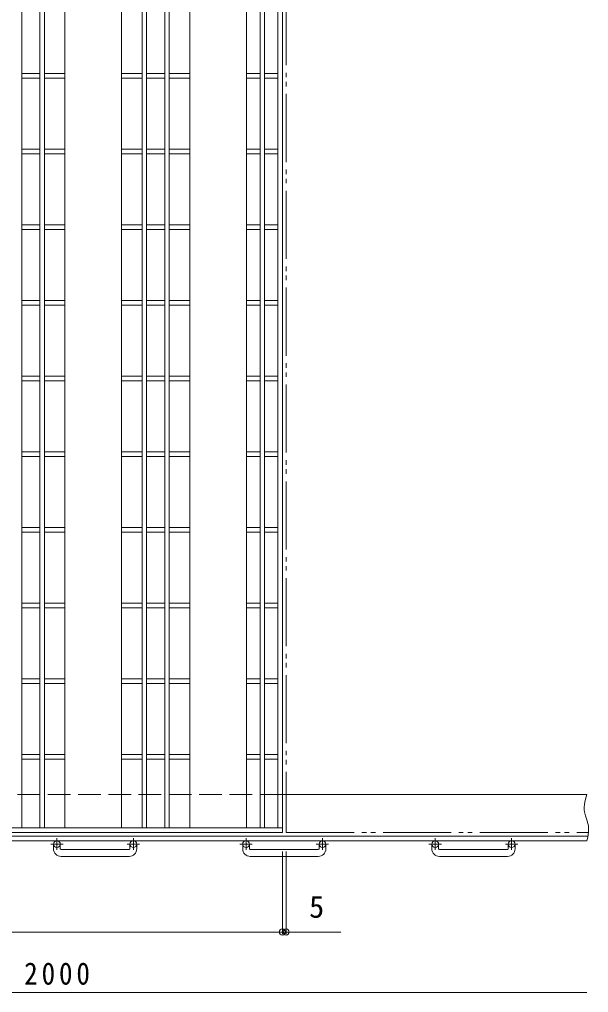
# Model space of a CAD drawing. Units: millimetres, scale not verified. Extents: x -1867 to 2125, y -1939 to 1826.
# Drawn here: x -918 to -166, y -672 to 614 of the extents above; entities that cross this region are included whole.
import ezdxf
from ezdxf.enums import TextEntityAlignment as Align

# ---------------------------------------------------------------- set-up
doc = ezdxf.new("R2010")
doc.units = ezdxf.units.MM
doc.header["$LTSCALE"] = 10
doc.header["$PDMODE"] = 32
doc.header["$PDSIZE"] = 8
for name, pattern in [('CHAIN1', [8, 5, -1, 1, -1]), ('DASHED3', [4, 3, -1]), ('DOUBLE_CHAIN2', [12.8, 9, -1, 0.6, -0.6, 0.6, -1])]:
    doc.linetypes.add(name, pattern=pattern)
for name, color, linetype, lineweight in [('C-1', 2, 'Continuous', 9), ('C-2', 3, 'Continuous', 9), ('C-4', 7, 'Continuous', 9)]:
    doc.layers.add(name, color=color, linetype=linetype, lineweight=lineweight)
doc.styles.add('ＭＳ ゴシック', font='')
doc.styles.get('ＭＳ ゴシック').set_extended_font_data('MS Gothic')

msp = doc.modelspace()

# ---------------------------------------------------------------- linework, layer by layer
at = {"layer": 'C-1', "linetype": 'DASHED3'}
msp.add_line((-570.26, -410.06), (-1567.76, -410.06), dxfattribs=at)
at = {"layer": 'C-1'}
for p, q in [((-167.76, -410.06), (-570.26, -410.06)), ((-166.6, -465.06), (-1567.76, -465.06)), ((-167.76, -471.06), (-1567.76, -471.06)), ((-872.76, -481.66), (-872.76, -475.56)), ((-863.76, -481.66), (-863.76, -475.56)), ((-771.76, -481.66), (-771.76, -475.56)), ((-762.76, -481.66), (-762.76, -475.56)), ((-622.76, -481.66), (-622.76, -475.56)), ((-613.76, -481.66), (-613.76, -475.56)), ((-521.76, -481.66), (-521.76, -475.56)), ((-512.76, -481.66), (-512.76, -475.56)), ((-372.76, -481.66), (-372.76, -475.56)), ((-363.76, -481.66), (-363.76, -475.56)), ((-271.76, -481.66), (-271.76, -475.56)), ((-262.76, -481.66), (-262.76, -475.56)), ((-862.76, -482.66), (-772.76, -482.66)), ((-612.76, -482.66), (-522.76, -482.66)), ((-362.76, -482.66), (-272.76, -482.66)), ((-772.76, -491.66), (-862.76, -491.66)), ((-522.76, -491.66), (-612.76, -491.66)), ((-272.76, -491.66), (-362.76, -491.66))]:
    msp.add_line(p, q, dxfattribs=at)
at = {"layer": 'C-1', "linetype": 'CHAIN1'}
for p, q in [((-860.1, -475.56), (-876.51, -475.56)), ((-868.26, -467.45), (-868.26, -483.05)), ((-759.1, -475.56), (-775.51, -475.56)), ((-767.26, -467.45), (-767.26, -483.05)), ((-610.1, -475.56), (-626.51, -475.56)), ((-618.26, -467.45), (-618.26, -483.05)), ((-509.1, -475.56), (-525.51, -475.56)), ((-517.26, -467.45), (-517.26, -483.05)), ((-360.1, -475.56), (-376.51, -475.56)), ((-368.26, -467.45), (-368.26, -483.05)), ((-259.1, -475.56), (-275.51, -475.56)), ((-267.26, -467.45), (-267.26, -483.05))]:
    msp.add_line(p, q, dxfattribs=at)
at = {"layer": 'C-1'}
msp.add_lwpolyline([(-167.76, -410.06), (-168.6, -412.86), (-169.92, -417.68), (-170.89, -422.49), (-171.31, -427.28), (-171.2, -430.03), (-170.77, -433.01), (-169.46, -438.11), (-167.85, -443.21), (-166.43, -448.32), (-165.88, -451.31), (-165.64, -454.03), (-165.74, -458.76), (-166.32, -463.51), (-167.19, -468.29), (-167.76, -471.06)], dxfattribs=at)
for centre in [(-868.26, -475.56), (-767.26, -475.56), (-618.26, -475.56), (-517.26, -475.56), (-368.26, -475.56), (-267.26, -475.56)]:
    msp.add_circle(centre, 4.5, dxfattribs=at)
for centre, radius, start, end in [((-862.76, -481.66), 10, 180, 270), ((-862.76, -481.66), 1, 180, 270), ((-772.76, -481.66), 10, 270, 0), ((-772.76, -481.66), 1, 270, 0), ((-612.76, -481.66), 10, 180, 270), ((-612.76, -481.66), 1, 180, 270), ((-522.76, -481.66), 10, 270, 0), ((-522.76, -481.66), 1, 270, 0), ((-362.76, -481.66), 10, 180, 270), ((-362.76, -481.66), 1, 180, 270), ((-272.76, -481.66), 10, 270, 0), ((-272.76, -481.66), 1, 270, 0)]:
    msp.add_arc(centre, radius, start, end, dxfattribs=at)
at = {"layer": 'C-2'}
for p, q in [((-914.76, 1533.94), (-914.76, -454.06)), ((-890.76, 1533.94), (-890.76, -454.06)), ((-884.76, 1533.94), (-884.76, -454.06)), ((-857.76, 1533.94), (-857.76, -454.06)), ((-782.76, 1533.94), (-782.76, -454.06)), ((-755.76, 1533.94), (-755.76, -454.06)), ((-749.76, 1533.94), (-749.76, -454.06)), ((-725.76, 1533.94), (-725.76, -454.06)), ((-719.76, 1533.94), (-719.76, -454.06)), ((-576.26, 1533.94), (-576.26, -454.06)), ((-570.26, 1539.94), (-570.26, -460.06)), ((-692.76, 1252.94), (-692.76, -454.06)), ((-617.76, 1252.94), (-617.76, -454.06)), ((-599.76, 1252.94), (-599.76, -454.06)), ((-593.76, 1252.94), (-593.76, -454.06)), ((-890.76, 542.94), (-914.76, 542.94)), ((-857.76, 542.94), (-884.76, 542.94)), ((-755.76, 542.94), (-782.76, 542.94)), ((-725.76, 542.94), (-749.76, 542.94)), ((-692.76, 542.94), (-719.76, 542.94)), ((-599.76, 542.94), (-617.76, 542.94)), ((-576.26, 542.94), (-593.76, 542.94)), ((-890.76, 536.94), (-914.76, 536.94)), ((-857.76, 536.94), (-884.76, 536.94)), ((-755.76, 536.94), (-782.76, 536.94)), ((-725.76, 536.94), (-749.76, 536.94)), ((-692.76, 536.94), (-719.76, 536.94)), ((-599.76, 536.94), (-617.76, 536.94)), ((-576.26, 536.94), (-593.76, 536.94)), ((-890.76, 442.94), (-914.76, 442.94)), ((-857.76, 442.94), (-884.76, 442.94)), ((-755.76, 442.94), (-782.76, 442.94)), ((-725.76, 442.94), (-749.76, 442.94)), ((-692.76, 442.94), (-719.76, 442.94)), ((-599.76, 442.94), (-617.76, 442.94)), ((-576.26, 442.94), (-593.76, 442.94)), ((-890.76, 436.94), (-914.76, 436.94)), ((-857.76, 436.94), (-884.76, 436.94)), ((-755.76, 436.94), (-782.76, 436.94)), ((-725.76, 436.94), (-749.76, 436.94)), ((-692.76, 436.94), (-719.76, 436.94)), ((-599.76, 436.94), (-617.76, 436.94)), ((-576.26, 436.94), (-593.76, 436.94)), ((-890.76, 342.94), (-914.76, 342.94)), ((-890.76, 336.94), (-914.76, 336.94)), ((-857.76, 342.94), (-884.76, 342.94)), ((-857.76, 336.94), (-884.76, 336.94)), ((-755.76, 342.94), (-782.76, 342.94)), ((-755.76, 336.94), (-782.76, 336.94)), ((-725.76, 342.94), (-749.76, 342.94)), ((-725.76, 336.94), (-749.76, 336.94)), ((-692.76, 342.94), (-719.76, 342.94)), ((-692.76, 336.94), (-719.76, 336.94)), ((-599.76, 342.94), (-617.76, 342.94)), ((-599.76, 336.94), (-617.76, 336.94)), ((-576.26, 342.94), (-593.76, 342.94)), ((-576.26, 336.94), (-593.76, 336.94)), ((-890.76, 242.94), (-914.76, 242.94)), ((-890.76, 236.94), (-914.76, 236.94)), ((-857.76, 242.94), (-884.76, 242.94)), ((-857.76, 236.94), (-884.76, 236.94)), ((-755.76, 242.94), (-782.76, 242.94)), ((-755.76, 236.94), (-782.76, 236.94)), ((-725.76, 242.94), (-749.76, 242.94)), ((-725.76, 236.94), (-749.76, 236.94)), ((-692.76, 242.94), (-719.76, 242.94)), ((-692.76, 236.94), (-719.76, 236.94)), ((-599.76, 242.94), (-617.76, 242.94)), ((-599.76, 236.94), (-617.76, 236.94)), ((-576.26, 242.94), (-593.76, 242.94)), ((-576.26, 236.94), (-593.76, 236.94)), ((-890.76, 142.94), (-914.76, 142.94)), ((-857.76, 142.94), (-884.76, 142.94)), ((-755.76, 142.94), (-782.76, 142.94)), ((-725.76, 142.94), (-749.76, 142.94)), ((-692.76, 142.94), (-719.76, 142.94)), ((-599.76, 142.94), (-617.76, 142.94)), ((-576.26, 142.94), (-593.76, 142.94)), ((-890.76, 136.94), (-914.76, 136.94)), ((-857.76, 136.94), (-884.76, 136.94)), ((-755.76, 136.94), (-782.76, 136.94)), ((-725.76, 136.94), (-749.76, 136.94)), ((-692.76, 136.94), (-719.76, 136.94)), ((-599.76, 136.94), (-617.76, 136.94)), ((-576.26, 136.94), (-593.76, 136.94)), ((-890.76, 42.94), (-914.76, 42.94)), ((-857.76, 42.94), (-884.76, 42.94)), ((-755.76, 42.94), (-782.76, 42.94)), ((-725.76, 42.94), (-749.76, 42.94)), ((-692.76, 42.94), (-719.76, 42.94)), ((-599.76, 42.94), (-617.76, 42.94)), ((-576.26, 42.94), (-593.76, 42.94)), ((-890.76, 36.94), (-914.76, 36.94)), ((-857.76, 36.94), (-884.76, 36.94)), ((-755.76, 36.94), (-782.76, 36.94)), ((-725.76, 36.94), (-749.76, 36.94)), ((-692.76, 36.94), (-719.76, 36.94)), ((-599.76, 36.94), (-617.76, 36.94)), ((-576.26, 36.94), (-593.76, 36.94)), ((-890.76, -57.06), (-914.76, -57.06)), ((-890.76, -63.06), (-914.76, -63.06)), ((-857.76, -57.06), (-884.76, -57.06)), ((-857.76, -63.06), (-884.76, -63.06)), ((-755.76, -57.06), (-782.76, -57.06)), ((-755.76, -63.06), (-782.76, -63.06)), ((-725.76, -57.06), (-749.76, -57.06)), ((-725.76, -63.06), (-749.76, -63.06)), ((-692.76, -57.06), (-719.76, -57.06)), ((-692.76, -63.06), (-719.76, -63.06)), ((-599.76, -57.06), (-617.76, -57.06)), ((-599.76, -63.06), (-617.76, -63.06)), ((-576.26, -57.06), (-593.76, -57.06)), ((-576.26, -63.06), (-593.76, -63.06)), ((-890.76, -157.06), (-914.76, -157.06)), ((-890.76, -163.06), (-914.76, -163.06)), ((-857.76, -157.06), (-884.76, -157.06)), ((-857.76, -163.06), (-884.76, -163.06)), ((-755.76, -157.06), (-782.76, -157.06)), ((-755.76, -163.06), (-782.76, -163.06)), ((-725.76, -157.06), (-749.76, -157.06)), ((-725.76, -163.06), (-749.76, -163.06)), ((-692.76, -157.06), (-719.76, -157.06)), ((-692.76, -163.06), (-719.76, -163.06)), ((-599.76, -157.06), (-617.76, -157.06)), ((-599.76, -163.06), (-617.76, -163.06)), ((-576.26, -157.06), (-593.76, -157.06)), ((-576.26, -163.06), (-593.76, -163.06)), ((-890.76, -257.06), (-914.76, -257.06)), ((-857.76, -257.06), (-884.76, -257.06)), ((-755.76, -257.06), (-782.76, -257.06)), ((-725.76, -257.06), (-749.76, -257.06)), ((-692.76, -257.06), (-719.76, -257.06)), ((-599.76, -257.06), (-617.76, -257.06)), ((-576.26, -257.06), (-593.76, -257.06)), ((-890.76, -263.06), (-914.76, -263.06)), ((-857.76, -263.06), (-884.76, -263.06)), ((-755.76, -263.06), (-782.76, -263.06)), ((-725.76, -263.06), (-749.76, -263.06)), ((-692.76, -263.06), (-719.76, -263.06)), ((-599.76, -263.06), (-617.76, -263.06)), ((-576.26, -263.06), (-593.76, -263.06)), ((-890.76, -357.06), (-914.76, -357.06)), ((-857.76, -357.06), (-884.76, -357.06)), ((-755.76, -357.06), (-782.76, -357.06)), ((-725.76, -357.06), (-749.76, -357.06)), ((-692.76, -357.06), (-719.76, -357.06)), ((-599.76, -357.06), (-617.76, -357.06)), ((-576.26, -357.06), (-593.76, -357.06)), ((-890.76, -363.06), (-914.76, -363.06)), ((-857.76, -363.06), (-884.76, -363.06)), ((-755.76, -363.06), (-782.76, -363.06)), ((-725.76, -363.06), (-749.76, -363.06)), ((-692.76, -363.06), (-719.76, -363.06)), ((-599.76, -363.06), (-617.76, -363.06)), ((-576.26, -363.06), (-593.76, -363.06)), ((-570.26, -454.06), (-1565.26, -454.06)), ((-570.26, -460.06), (-1565.26, -460.06))]:
    msp.add_line(p, q, dxfattribs=at)
at = {"layer": 'C-2', "linetype": 'DOUBLE_CHAIN2'}
for p, q in [((-565.26, 1539.94), (-565.26, -460.06)), ((-565.26, -460.06), (-165.9, -460.06))]:
    msp.add_line(p, q, dxfattribs=at)
at = {"layer": 'C-4'}
for p, q in [((-570.26, -485.06), (-570.26, -594.66)), ((-565.26, -485.06), (-565.26, -594.66)), ((-1565.26, -591.66), (-492.89, -591.66)), ((-1567.76, -671.66), (-167.76, -671.66))]:
    msp.add_line(p, q, dxfattribs=at)
for p in [(-570.26, -591.66), (-565.26, -591.66)]:
    msp.add_point(p, dxfattribs=at)

# ---------------------------------------------------------------- texts
at = {"layer": 'C-4', "color": 2, "style": 'ＭＳ ゴシック'}
msp.add_text('5', height=29.33, dxfattribs=at).set_placement((-534.95, -581.66), align=Align.BOTTOM_LEFT)
at = {"layer": 'C-4', "color": 2, "insert": (-911.51, -661.66), "char_height": 29.33, "attachment_point": 7, "style": 'ＭＳ ゴシック'}
msp.add_mtext('\\T1.28;\\W0.9;2000', dxfattribs=at)

doc.saveas('drawing.dxf')
